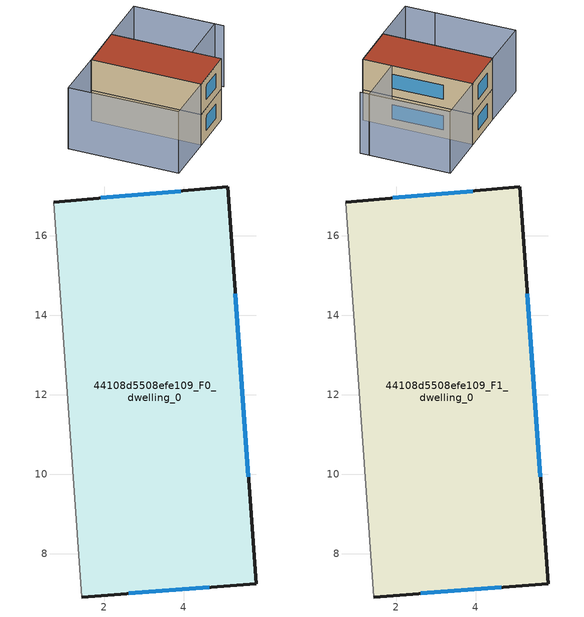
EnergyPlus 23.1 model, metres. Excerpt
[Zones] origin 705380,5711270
44108d5508efe109_F0_dwelling_0
 floor ground (EU_floor_Construction): 5.1,17.22 5.82,7.25 1.44,6.92 0.74,16.84 z0
 wall outside (EU_wall_Construction): 1.44,6.92 5.82,7.25 5.1,17.22 0.74,16.84 z0:3
 wall adiabatic (EU_wall_Construction): 0.74,16.84 1.44,6.92 z0:3
 window (EU_Window_Construction): 3.93,17.12 1.92,16.94 / 5.63,9.94 5.3,14.53 / 2.62,7.01 4.64,7.16 z0.81:2.19
44108d5508efe109_F1_dwelling_0
 floor to 44108d5508efe109_F0_dwelling_0 (EU_floor_Construction): 5.1,17.22 5.82,7.25 1.44,6.92 0.74,16.84 z3
 wall outside (EU_wall_Construction): 1.44,6.92 5.82,7.25 5.1,17.22 0.74,16.84 z3:6
 wall adiabatic (EU_wall_Construction): 0.74,16.84 1.44,6.92 z3:6
 window (EU_Window_Construction): 3.93,17.12 1.92,16.94 / 5.63,9.94 5.3,14.53 / 2.62,7.01 4.64,7.16 z3.81:5.19
 roof outside (EU_roof_Construction): 5.82,7.25 5.1,17.22 0.74,16.84 1.44,6.92 z6
shading: 10.59,9.46 9.96,17.57 / 1.44,6.92 -3.38,6.57 / -3.38,6.57 -4.09,16.55 / -4.09,16.55 0.74,16.89 / 0.74,16.89 1.44,6.92 / -4.09,16.55 -3.56,9.26 / 5.1,17.22 10,17.57 / 10,17.57 10.53,10.25 / 10.53,10.25 5.63,9.89 / 5.63,9.89 5.1,17.22 z0:6
[Building]
EU S2 Campaign: North Axis=0; Terrain=City; Solar Distribution=FullExterior
[Site:Location]
London: Latitude=51.5; Longitude=-0.5; Time Zone=0; Elevation=25
[SizingPeriod:WeatherFileDays]
AnnualSizingPeriod: Begin Month=1; Begin Day of Month=1; End Month=12; End Day of Month=31; Day of Week for Start Day=Monday; Use Weather File Daylight Saving Period=No; Use Weather File Rain and Snow Indicators=No
[MATERIAL]
EU_InternalMass_Material: Roughness=MediumRough; Thickness=0.1; Conductivity=1; Density=1800; Specific Heat=900; Thermal Absorptance=0.9; Solar Absorptance=0.7; Visible Absorptance=0.7
[MATERIAL:NOMASS] Roughness=MediumRough; Thermal Absorptance=0.9; Solar Absorptance=0.7; Visible Absorptance=0.7
Name | Thermal Resistance
EU_wall_NoMass | 0.555556
EU_roof_NoMass | 0.510204
EU_floor_NoMass | 1.68919
[WINDOWMATERIAL:SIMPLEGLAZINGSYSTEM]
EU_Window_SimpleGlazing: UFactor=3.96; Solar Heat Gain Coefficient=0.85; Visible Transmittance=0.85
[CONSTRUCTION]
EU_wall_Construction: EU_wall_NoMass
EU_roof_Construction: EU_roof_NoMass
EU_floor_Construction: EU_floor_NoMass
EU_Window_Construction: EU_Window_SimpleGlazing
EU_InternalMass_Construction: EU_InternalMass_Material
[ZONE] Type=1; Multiplier=1; Ceiling Height=autocalculate; Volume=131.171; Floor Area=autocalculate; Part of Total Floor Area=Yes
44108d5508efe109_F0_dwelling_0; 44108d5508efe109_F1_dwelling_0
[INTERNALMASS] Construction=EU_InternalMass_Construction; Surface Area=43.7237
Name | Zone or ZoneList
44108d5508efe109_F0_dwelling_0_EU_InternalMass | 44108d5508efe109_F0_dwelling_0
44108d5508efe109_F1_dwelling_0_EU_InternalMass | 44108d5508efe109_F1_dwelling_0
[OTHEREQUIPMENT] Fuel Type=Electricity; Design Level Calculation Method=Watts/Area; Power per Zone Floor Area=1; Fraction Latent=0; Fraction Radiant=0; Fraction Lost=0; Carbon Dioxide Generation Rate=0; EndUse Subcategory=EU_Step8_InternalGains
Name | Zone or ZoneList or Space or SpaceList | Schedule
EU_Step8_InternalGain_44108d5508efe109_F0_dwelling_0_f000 | 44108d5508efe109_F0_dwelling_0 | EU_Step8_GainSchedule_44108d5508efe109_F0_dwelling_0_f000
EU_Step8_InternalGain_44108d5508efe109_F1_dwelling_0_f000 | 44108d5508efe109_F1_dwelling_0 | EU_Step8_GainSchedule_44108d5508efe109_F1_dwelling_0_f000
[ZONEVENTILATION:DESIGNFLOWRATE] Schedule=EU_AlwaysOn; Design Flow Rate Calculation Method=AirChanges/Hour; Air Changes per Hour=0.48; Ventilation Type=Natural; Fan Pressure Rise=0; Fan Total Efficiency=1; Constant Term Coefficient=1; Temperature Term Coefficient=0; Velocity Term Coefficient=0; Velocity Squared Term Coefficient=0; Minimum Indoor Temperature=-100; Maximum Indoor Temperature=100; Delta Temperature=-100; Minimum Outdoor Temperature=-100; Maximum Outdoor Temperature=100; Maximum Wind Speed=40
Name | Zone or ZoneList or Space or SpaceList
EU_ConstantAir_44108d5508efe109_F0_dwelling_0 | 44108d5508efe109_F0_dwelling_0
EU_ConstantAir_44108d5508efe109_F1_dwelling_0 | 44108d5508efe109_F1_dwelling_0
[HVACTEMPLATE:THERMOSTAT] Constant Heating Setpoint=20; Constant Cooling Setpoint=50
EU_HeatOnly_44108d5508efe109_F0_dwelling_0; EU_HeatOnly_44108d5508efe109_F1_dwelling_0
[HVACTEMPLATE:ZONE:IDEALLOADSAIRSYSTEM] System Availability Schedule=EU_AlwaysOn; Maximum Heating Supply Air Temperature=50; Minimum Cooling Supply Air Temperature=13; Maximum Heating Supply Air Humidity Ratio=0.0156; Minimum Cooling Supply Air Humidity Ratio=0.0077; Heating Limit=NoLimit; Cooling Limit=NoLimit; Heating Availability Schedule=EU_AlwaysOn; Cooling Availability Schedule=EU_CoolingOff; Dehumidification Control Type=ConstantSensibleHeatRatio; Cooling Sensible Heat Ratio=0.7; Dehumidification Setpoint=60; Humidification Control Type=None; Humidification Setpoint=30; Outdoor Air Method=None; Outdoor Air Flow Rate per Person=0.00944; Outdoor Air Flow Rate per Zone Floor Area=0; Outdoor Air Flow Rate per Zone=0; Demand Controlled Ventilation Type=None; Outdoor Air Economizer Type=NoEconomizer; Heat Recovery Type=None; Sensible Heat Recovery Effectiveness=0.7; Latent Heat Recovery Effectiveness=0.65
Name | Template Thermostat
44108d5508efe109_F0_dwelling_0 | EU_HeatOnly_44108d5508efe109_F0_dwelling_0
44108d5508efe109_F1_dwelling_0 | EU_HeatOnly_44108d5508efe109_F1_dwelling_0
[SIZING:ZONE] Zone Cooling Design Supply Air Temperature Input Method=SupplyAirTemperature; Zone Cooling Design Supply Air Temperature=13; Zone Heating Design Supply Air Temperature Input Method=SupplyAirTemperature; Zone Heating Design Supply Air Temperature=50; Zone Cooling Design Supply Air Humidity Ratio=0.008; Zone Heating Design Supply Air Humidity Ratio=0.008; Cooling Design Air Flow Method=DesignDay; Cooling Design Air Flow Rate=0; Cooling Minimum Air Flow per Zone Floor Area=0.000762; Cooling Minimum Air Flow=0; Cooling Minimum Air Flow Fraction=0.2; Heating Design Air Flow Method=DesignDay; Heating Design Air Flow Rate=0; Heating Maximum Air Flow per Zone Floor Area=0.002032; Heating Maximum Air Flow=0.141576; Heating Maximum Air Flow Fraction=0.3; Account for Dedicated Outdoor Air System=No; Dedicated Outdoor Air System Control Strategy=NeutralSupplyAir; Dedicated Outdoor Air Low Setpoint Temperature for Design=autosize; Dedicated Outdoor Air High Setpoint Temperature for Design=autosize; Zone Load Sizing Method=Sensible Load Only No Latent Load; Zone Latent Cooling Design Supply Air Humidity Ratio Input Method=HumidityRatioDifference; Zone Cooling Design Supply Air Humidity Ratio Difference=0.005; Zone Latent Heating Design Supply Air Humidity Ratio Input Method=HumidityRatioDifference; Zone Humidification Design Supply Air Humidity Ratio Difference=0.005
44108d5508efe109_F0_dwelling_0; 44108d5508efe109_F1_dwelling_0
[SCHEDULE:CONSTANT]
Name | Hourly Value
EU_AlwaysOn | 1
EU_CoolingOff | 0
[SCHEDULE:FILE] Column Number=1; Rows to Skip at Top=0; Number of Hours of Data=8760; Column Separator=Comma; Interpolate to Timestep=No; Minutes per Item=60; Adjust Schedule for Daylight Savings=Yes
Name | File
EU_Step8_GainSchedule_44108d5508efe109_F0_dwelling_0_f000 | ../../schedules/44108d5508efe109/44108d5508efe109_F0_dwelling_0_f000_gain.csv
EU_Step8_GainSchedule_44108d5508efe109_F1_dwelling_0_f000 | ../../schedules/44108d5508efe109/44108d5508efe109_F1_dwelling_0_f000_gain.csv
